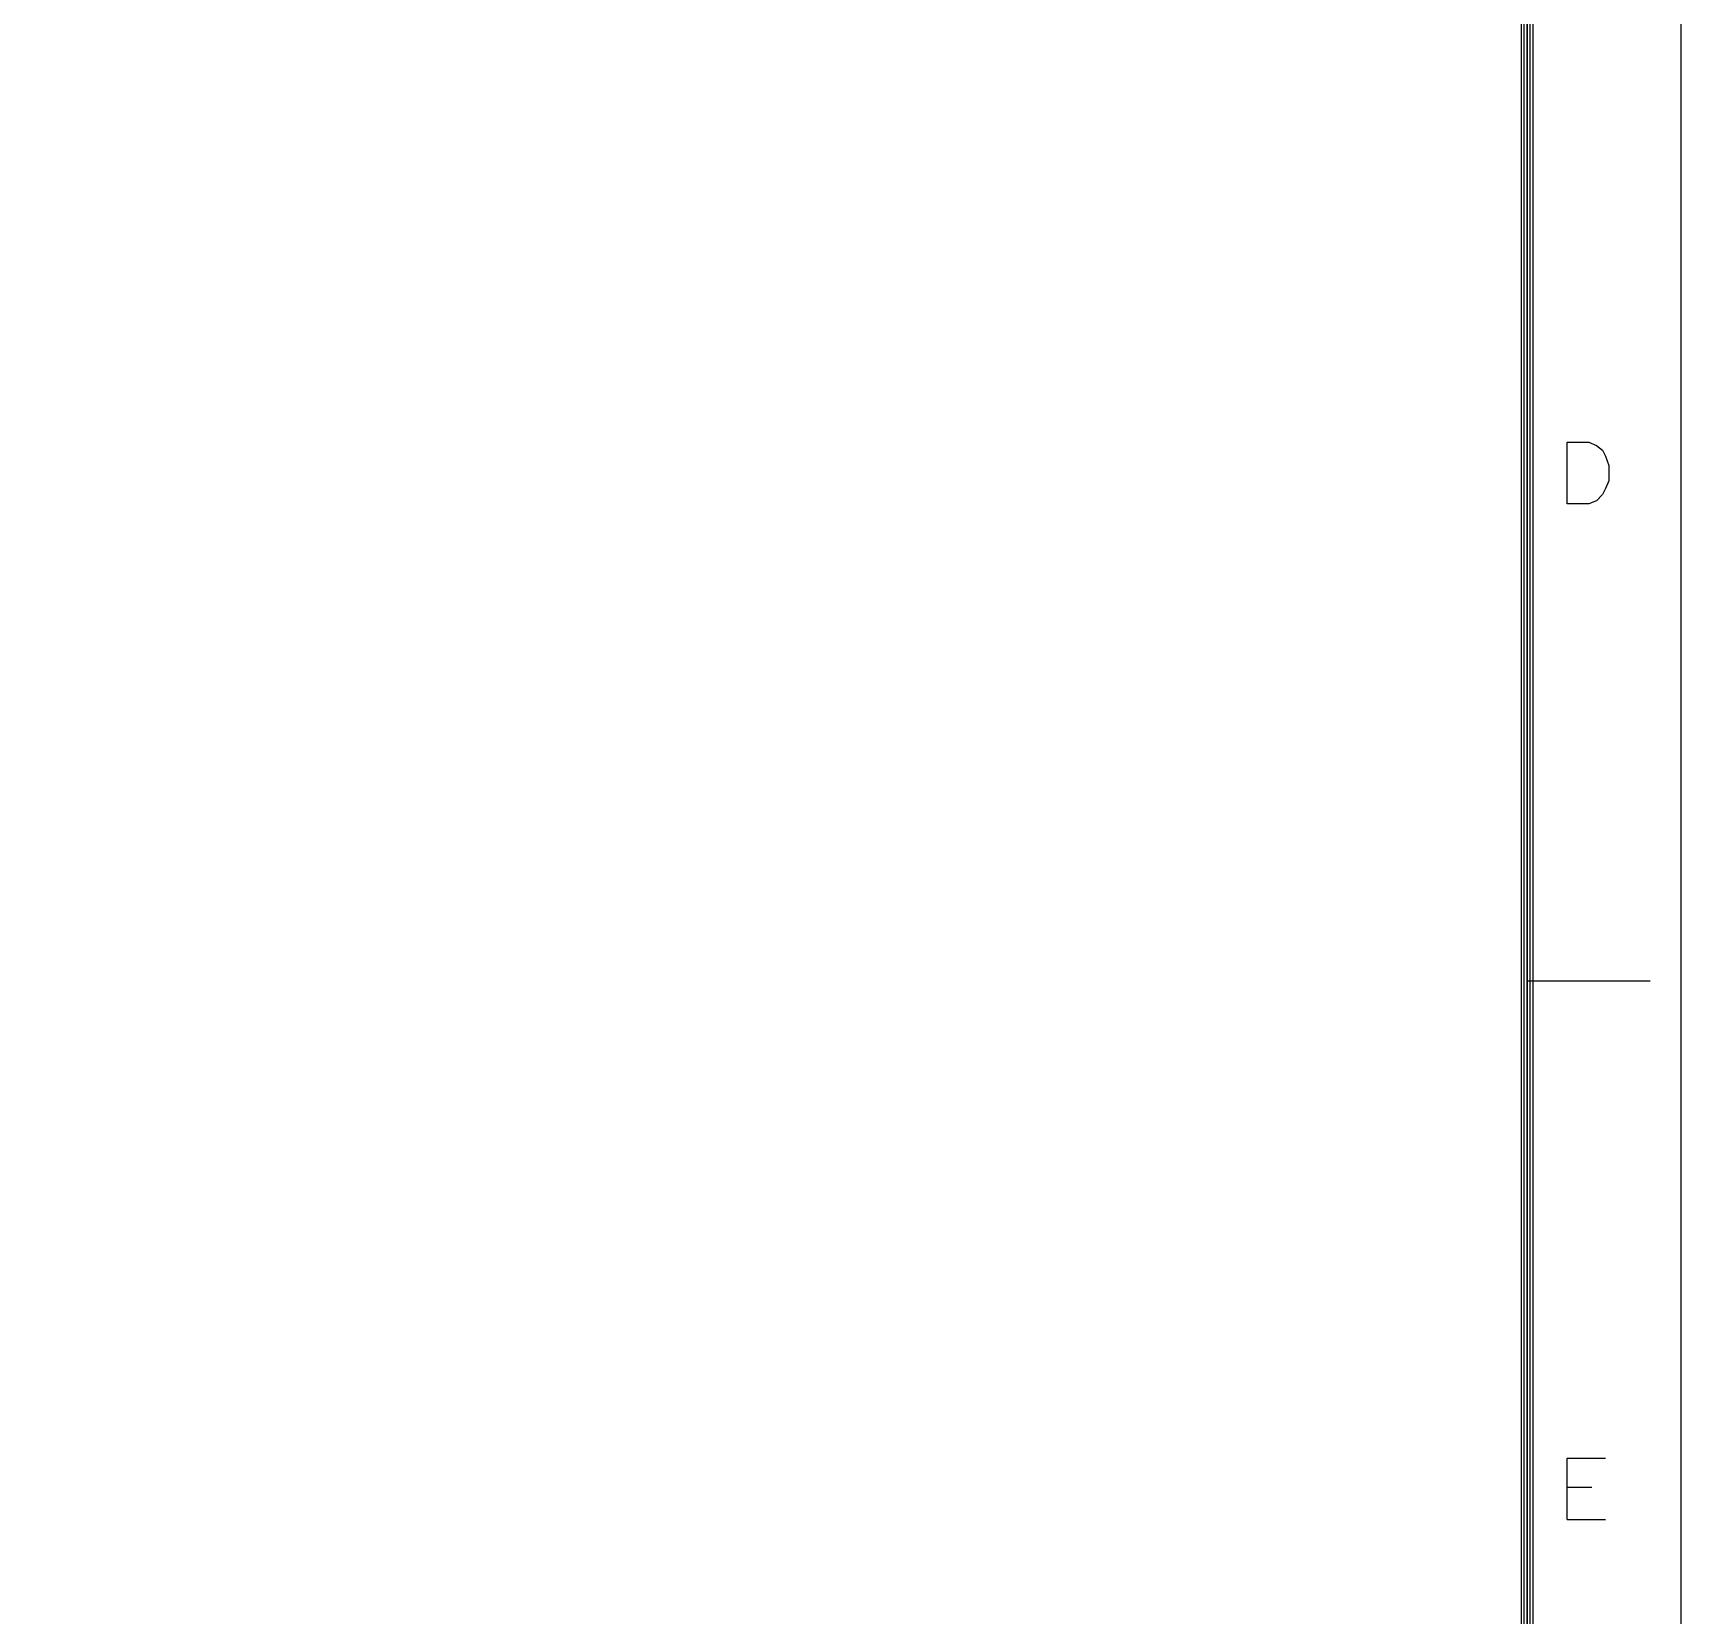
# Model space of a CAD drawing. Extents: x 0 to 594, y 0 to 420.
# Drawn here: x 486.9 to 594, y 102.8 to 205.6 of the extents above; entities that cross this region are included whole.
import ezdxf

# ---------------------------------------------------------------- set-up
doc = ezdxf.new("R2010")
doc.units = 0

msp = doc.modelspace()

# ---------------------------------------------------------------- linework, layer by layer
at = {"layer": 'GT_1', "flags": 128}
for points in [[(0, 0), (594, 0), (594, 420), (0, 420), (0, 0)], [(583.6, 10.4), (584.4, 9.6), (584.4, 410.4), (583.6, 409.6), (583.6, 10.4)], [(584.2, 9.8), (584.2, 410.2), (584, 410), (584, 10), (583.8, 10.2), (583.8, 409.8)], [(584, 85), (584, 410), (404, 410), (404, 85), (584, 85)], [(586.6, 175), (586.6, 179), (588, 179), (588.5, 178.8), (588.9, 178.5), (589.1, 178.1), (589.3, 177.5), (589.3, 176.5), (589.1, 176), (588.9, 175.6), (588.5, 175.2), (588, 175), (586.6, 175)], [(584, 144), (592, 144)], [(586.6, 109), (586.6, 113), (589.1, 113)], [(586.6, 111.1), (588.2, 111.1)], [(586.6, 109), (589.1, 109)]]:
    msp.add_lwpolyline(points, dxfattribs=at)

doc.saveas('drawing.dxf')
